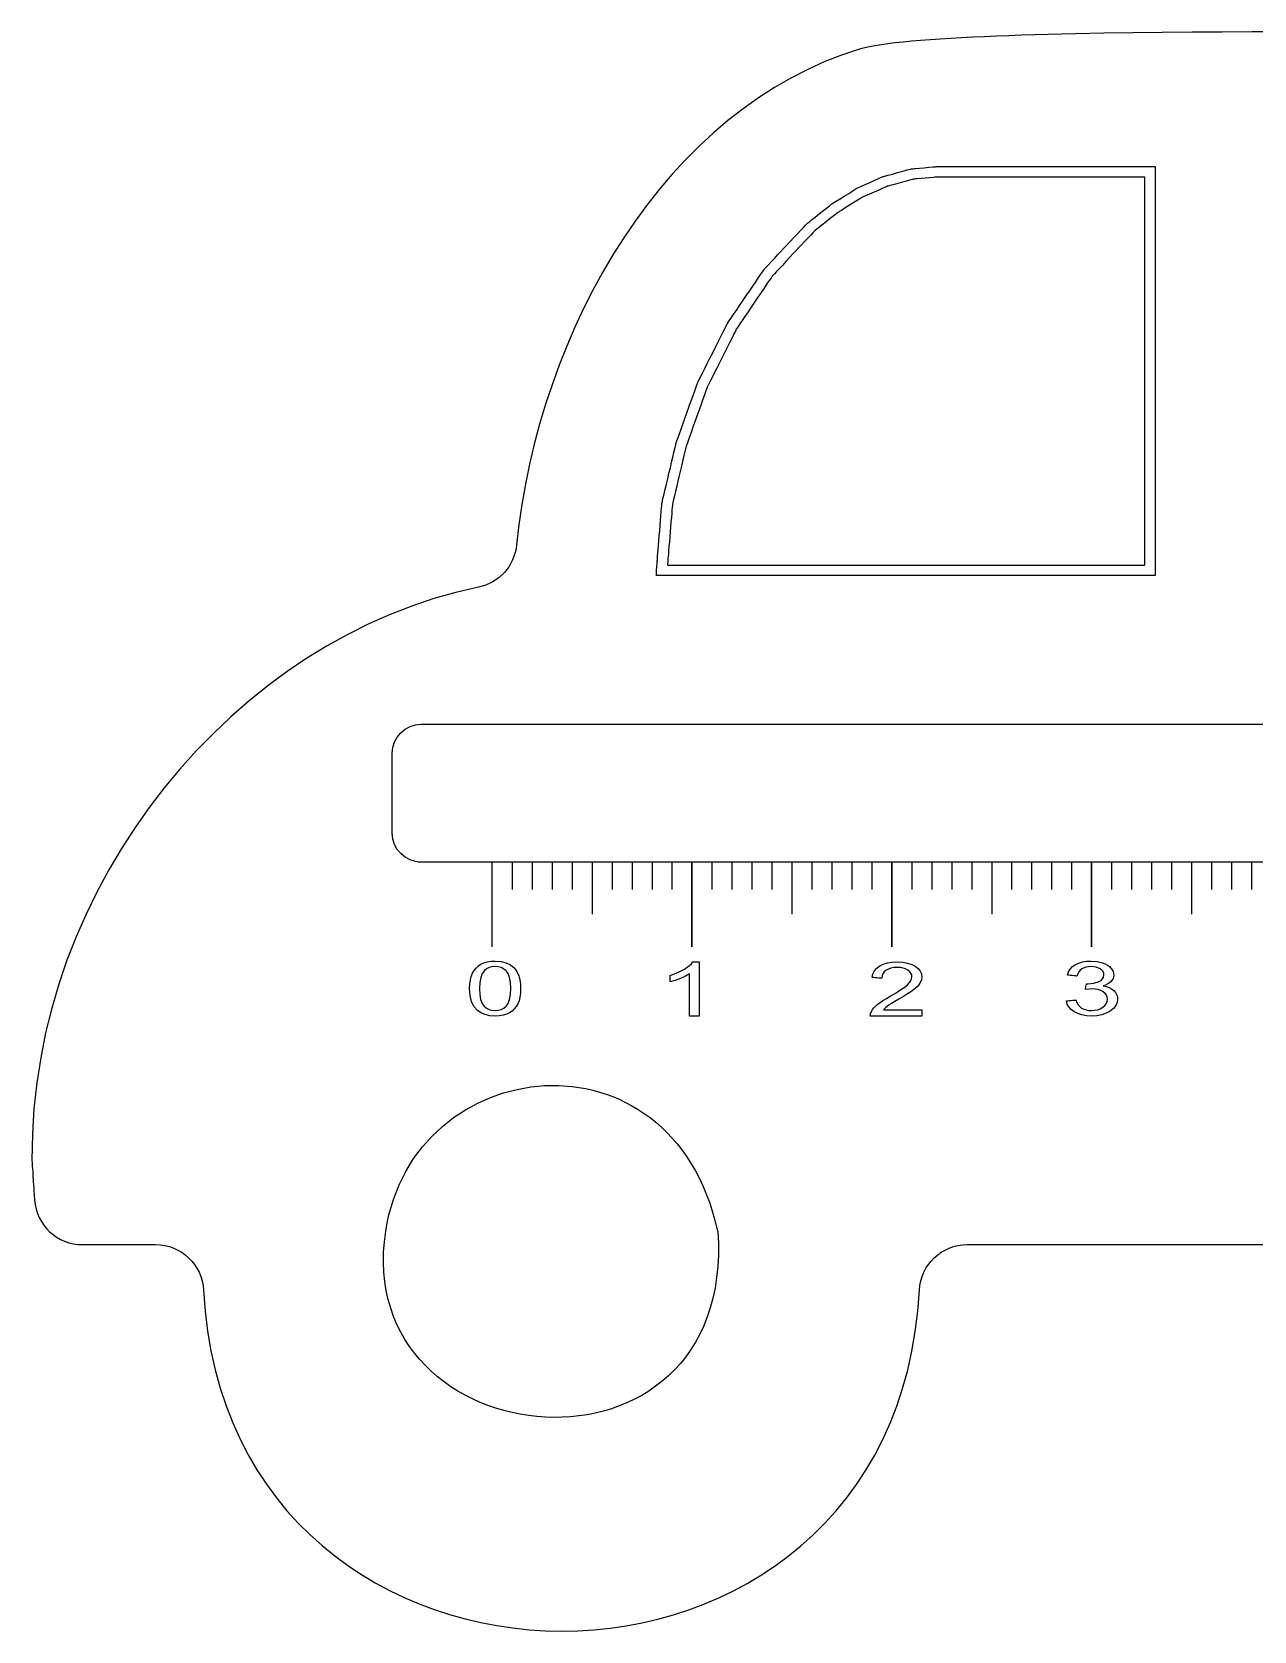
# Model space of a CAD drawing. Header units: millimetres. Extents: x 375 to 525, y 260 to 340.
# Drawn here: x 374.9 to 436.1, y 260 to 340 of the extents above; entities that cross this region are included whole.
import ezdxf

# ---------------------------------------------------------------- set-up
doc = ezdxf.new("R2010")
doc.units = ezdxf.units.MM
doc.layers.get('0').update_dxf_attribs({"linetype": 'CONTINUOUS', "true_color": 0xffffff})

msp = doc.modelspace()

# ---------------------------------------------------------------- linework, layer by layer
at = {"linetype": 'CONTINUOUS', "true_color": 0xffffff}
for points in [[(437.455, 340.007), (435.962, 340.007), (434.462, 340.002), (432.96, 339.995), (431.465, 339.982), (429.987, 339.965), (428.537, 339.942), (427.12, 339.915), (425.747, 339.882), (425.08, 339.862), (424.425, 339.842), (423.787, 339.82), (423.165, 339.795), (422.562, 339.77), (421.977, 339.742), (421.412, 339.715), (420.867, 339.682), (420.345, 339.65), (419.845, 339.617), (419.37, 339.58), (418.92, 339.542), (418.497, 339.502), (418.1, 339.46), (417.732, 339.415), (417.395, 339.367), (417.09, 339.32), (416.815, 339.267), (416.575, 339.215), (416.367, 339.16), (415.467, 338.865), (414.585, 338.522), (413.722, 338.135), (412.882, 337.702), (412.06, 337.23), (411.26, 336.715), (410.482, 336.162), (409.727, 335.572), (408.992, 334.947), (408.282, 334.287), (407.592, 333.597), (406.927, 332.875), (406.287, 332.122), (405.672, 331.342), (405.08, 330.535), (404.512, 329.705), (403.97, 328.85), (403.455, 327.975), (402.965, 327.08), (402.502, 326.165), (402.065, 325.235), (401.657, 324.29), (401.275, 323.33), (400.922, 322.357), (400.597, 321.377), (400.302, 320.385), (400.035, 319.387), (399.797, 318.382), (399.59, 317.375), (399.412, 316.362), (399.265, 315.352), (399.15, 314.34), (399.122, 314.142), (399.08, 313.952), (398.952, 313.59), (398.775, 313.257), (398.547, 312.962), (398.275, 312.705), (397.965, 312.492), (397.617, 312.33), (397.237, 312.222), (396.115, 311.965), (395.002, 311.65), (393.905, 311.282), (392.82, 310.86), (391.752, 310.385), (390.7, 309.86), (389.67, 309.287), (388.657, 308.665), (387.67, 308), (386.705, 307.287), (385.765, 306.535), (384.855, 305.74), (383.972, 304.907), (383.12, 304.035), (382.3, 303.125), (381.515, 302.18), (380.765, 301.205), (380.052, 300.195), (379.38, 299.155), (378.745, 298.085), (378.155, 296.99), (377.605, 295.867), (377.105, 294.72), (376.647, 293.552), (376.242, 292.36), (375.885, 291.15), (375.58, 289.922), (375.33, 288.677), (375.135, 287.417), (374.995, 286.142), (374.947, 285.5), (374.915, 284.857), (374.897, 284.21), (374.895, 283.56), (374.9, 283.415), (374.902, 283.395), (374.905, 283.335), (374.912, 283.245), (374.92, 283.125), (374.93, 282.985), (374.94, 282.83), (374.962, 282.487), (374.985, 282.147), (374.995, 281.992), (375.005, 281.852), (375.012, 281.732), (375.02, 281.642), (375.022, 281.582), (375.025, 281.562), (375.052, 281.33), (375.1, 281.105), (375.17, 280.887), (375.257, 280.68), (375.365, 280.485), (375.487, 280.3), (375.627, 280.127), (375.78, 279.97), (375.95, 279.827), (376.13, 279.7), (376.322, 279.59), (376.525, 279.497), (376.737, 279.422), (376.957, 279.37), (377.185, 279.337), (377.42, 279.325), (377.43, 279.325), (377.46, 279.325), (377.51, 279.325), (377.577, 279.325), (377.66, 279.325), (377.757, 279.325), (377.992, 279.325), (378.27, 279.325), (378.58, 279.325), (378.91, 279.325), (379.252, 279.325), (379.595, 279.325), (379.925, 279.325), (380.235, 279.325), (380.512, 279.325), (380.747, 279.325), (380.845, 279.325), (380.927, 279.325), (380.995, 279.325), (381.045, 279.325), (381.075, 279.325), (381.085, 279.325), (381.322, 279.312), (381.552, 279.28), (381.775, 279.225), (381.99, 279.15), (382.192, 279.055), (382.387, 278.942), (382.567, 278.812), (382.737, 278.667), (382.892, 278.505), (383.03, 278.33), (383.152, 278.142), (383.257, 277.945), (383.345, 277.735), (383.41, 277.515), (383.457, 277.285), (383.48, 277.05), (383.56, 276.002), (383.685, 274.987), (383.852, 274.005), (384.065, 273.055), (384.317, 272.14), (384.612, 271.257), (384.942, 270.41), (385.312, 269.592), (385.715, 268.81), (386.155, 268.06), (386.625, 267.345), (387.127, 266.662), (387.657, 266.012), (388.217, 265.395), (388.802, 264.812), (389.412, 264.262), (390.047, 263.747), (390.705, 263.262), (391.382, 262.812), (392.077, 262.395), (392.792, 262.012), (393.522, 261.662), (394.27, 261.345), (395.027, 261.062), (395.797, 260.81), (396.577, 260.595), (397.367, 260.41), (398.165, 260.26), (398.967, 260.142), (399.775, 260.057), (400.585, 260.007), (401.397, 259.99), (402.21, 260.007), (403.02, 260.055), (403.827, 260.14), (404.63, 260.255), (405.427, 260.405), (406.215, 260.587), (406.997, 260.802), (407.767, 261.052), (408.525, 261.335), (409.27, 261.65), (410, 262), (410.715, 262.382), (411.412, 262.8), (412.09, 263.247), (412.745, 263.732), (413.38, 264.247), (413.99, 264.797), (414.575, 265.38), (415.135, 265.995), (415.665, 266.645), (416.167, 267.33), (416.637, 268.045), (417.075, 268.795), (417.477, 269.577), (417.847, 270.395), (418.177, 271.245), (418.47, 272.127), (418.725, 273.045), (418.935, 273.995), (419.105, 274.98), (419.23, 275.995), (419.307, 277.047), (419.335, 277.285), (419.382, 277.515), (419.447, 277.732), (419.535, 277.942), (419.64, 278.142), (419.762, 278.33), (419.9, 278.505), (420.055, 278.665), (420.225, 278.812), (420.405, 278.942), (420.6, 279.055), (420.802, 279.15), (421.017, 279.225), (421.24, 279.28), (421.47, 279.312), (421.707, 279.325), (421.747, 279.325), (421.87, 279.325), (422.067, 279.325), (422.342, 279.325), (422.687, 279.325), (423.102, 279.325), (423.585, 279.325), (424.132, 279.325), (424.742, 279.325), (425.41, 279.325), (426.137, 279.325), (426.917, 279.325), (427.747, 279.325), (428.63, 279.325), (429.555, 279.325), (430.527, 279.325), (431.54, 279.325), (432.59, 279.325), (434.8, 279.325), (437.132, 279.325)], [(406.142, 312.807), (406.142, 312.817), (406.145, 312.845), (406.147, 312.887), (406.152, 312.942), (406.16, 313.082), (406.17, 313.242), (406.182, 313.402), (406.19, 313.542), (406.195, 313.597), (406.197, 313.64), (406.2, 313.667), (406.2, 313.677), (406.2, 313.685), (406.202, 313.707), (406.21, 313.795), (406.22, 313.932), (406.235, 314.107), (406.252, 314.315), (406.272, 314.547), (406.292, 314.795), (406.312, 315.052), (406.335, 315.31), (406.355, 315.557), (406.375, 315.79), (406.392, 315.997), (406.407, 316.172), (406.417, 316.31), (406.425, 316.397), (406.427, 316.42), (406.427, 316.427), (406.43, 316.435), (406.435, 316.46), (406.445, 316.502), (406.457, 316.557), (406.492, 316.705), (406.537, 316.895), (406.59, 317.122), (406.65, 317.375), (406.712, 317.647), (406.777, 317.925), (406.845, 318.205), (406.907, 318.477), (406.967, 318.73), (407.02, 318.957), (407.065, 319.147), (407.1, 319.295), (407.112, 319.35), (407.122, 319.392), (407.127, 319.417), (407.13, 319.425), (407.132, 319.435), (407.142, 319.46), (407.157, 319.5), (407.177, 319.555), (407.23, 319.707), (407.3, 319.902), (407.382, 320.132), (407.475, 320.39), (407.575, 320.667), (407.675, 320.95), (407.777, 321.235), (407.877, 321.512), (407.97, 321.77), (408.052, 322), (408.122, 322.195), (408.175, 322.347), (408.195, 322.402), (408.21, 322.442), (408.22, 322.467), (408.222, 322.477), (408.227, 322.485), (408.24, 322.51), (408.26, 322.55), (408.287, 322.605), (408.36, 322.75), (408.455, 322.937), (408.567, 323.162), (408.692, 323.41), (408.827, 323.677), (408.965, 323.952), (409.102, 324.227), (409.237, 324.495), (409.362, 324.742), (409.475, 324.967), (409.57, 325.155), (409.642, 325.3), (409.67, 325.355), (409.69, 325.395), (409.702, 325.42), (409.707, 325.427), (409.712, 325.435), (409.727, 325.457), (409.787, 325.545), (409.877, 325.677), (409.995, 325.852), (410.135, 326.057), (410.29, 326.285), (410.457, 326.53), (410.63, 326.782), (410.8, 327.037), (410.967, 327.282), (411.122, 327.51), (411.262, 327.715), (411.38, 327.89), (411.47, 328.022), (411.53, 328.11), (411.545, 328.132), (411.55, 328.14), (411.575, 328.165), (411.642, 328.24), (411.75, 328.352), (411.887, 328.5), (412.05, 328.675), (412.232, 328.867), (412.63, 329.29), (413.027, 329.715), (413.21, 329.907), (413.372, 330.082), (413.51, 330.23), (413.617, 330.342), (413.685, 330.417), (413.71, 330.442), (413.722, 330.452), (413.762, 330.482), (413.82, 330.53), (413.897, 330.592), (414.092, 330.745), (414.312, 330.917), (414.532, 331.092), (414.727, 331.245), (414.805, 331.307), (414.862, 331.355), (414.902, 331.385), (414.915, 331.395), (414.93, 331.405), (414.967, 331.427), (415.03, 331.467), (415.11, 331.517), (415.31, 331.642), (415.54, 331.787), (415.77, 331.932), (415.97, 332.057), (416.05, 332.107), (416.112, 332.147), (416.15, 332.17), (416.165, 332.18), (416.18, 332.187), (416.222, 332.205), (416.29, 332.235), (416.375, 332.272), (416.477, 332.317), (416.59, 332.37), (416.835, 332.477), (417.082, 332.587), (417.195, 332.64), (417.297, 332.685), (417.382, 332.722), (417.45, 332.752), (417.492, 332.77), (417.507, 332.777), (417.522, 332.782), (417.567, 332.795), (417.637, 332.812), (417.73, 332.837), (417.837, 332.867), (417.957, 332.9), (418.217, 332.97), (418.477, 333.04), (418.597, 333.072), (418.705, 333.102), (418.797, 333.127), (418.867, 333.145), (418.912, 333.157), (418.927, 333.162), (418.942, 333.162), (418.98, 333.167), (419.042, 333.172), (419.122, 333.18), (419.32, 333.197), (419.547, 333.215), (419.777, 333.235), (419.975, 333.252), (420.055, 333.26), (420.117, 333.265), (420.155, 333.27), (420.17, 333.27), (420.177, 333.27), (420.202, 333.27), (420.24, 333.27), (420.292, 333.27), (420.44, 333.27), (420.64, 333.27), (420.887, 333.27), (421.18, 333.27), (421.512, 333.27), (421.88, 333.27), (422.28, 333.27), (422.707, 333.27), (423.16, 333.27), (423.632, 333.27), (424.12, 333.27), (424.62, 333.27), (425.64, 333.27), (426.66, 333.27), (427.16, 333.27), (427.647, 333.27), (428.12, 333.27), (428.572, 333.27), (429, 333.27), (429.4, 333.27), (429.767, 333.27), (430.097, 333.27), (430.39, 333.27), (430.637, 333.27), (430.835, 333.27), (430.982, 333.27), (431.035, 333.27), (431.072, 333.27), (431.097, 333.27), (431.105, 333.27), (431.112, 333.255), (431.112, 333.212), (431.112, 333.14), (431.112, 333.04), (431.112, 332.915), (431.112, 332.765), (431.112, 332.59), (431.112, 332.39), (431.112, 332.17), (431.112, 331.927), (431.112, 331.665), (431.112, 331.382), (431.112, 331.08), (431.112, 330.76), (431.112, 330.425), (431.112, 330.072), (431.112, 329.325), (431.112, 328.525), (431.112, 327.677), (431.112, 326.795), (431.112, 325.882), (431.112, 324.947), (431.112, 323.037), (431.112, 321.13), (431.112, 320.195), (431.112, 319.28), (431.112, 318.397), (431.112, 317.552), (431.112, 316.75), (431.112, 316.002), (431.112, 315.65), (431.112, 315.315), (431.112, 314.995), (431.112, 314.692), (431.112, 314.41), (431.112, 314.147), (431.112, 313.905), (431.112, 313.682), (431.112, 313.485), (431.112, 313.31), (431.112, 313.157), (431.112, 313.032), (431.112, 312.935), (431.112, 312.862), (431.112, 312.817), (431.112, 312.802), (431.095, 312.807), (431.04, 312.807), (430.952, 312.807), (430.832, 312.807), (430.68, 312.807), (430.495, 312.807), (430.282, 312.807), (430.04, 312.807), (429.77, 312.807), (429.475, 312.807), (429.152, 312.807), (428.807, 312.807), (428.44, 312.807), (428.05, 312.807), (427.64, 312.807), (427.21, 312.807), (426.762, 312.807), (426.297, 312.807), (425.817, 312.807), (425.32, 312.807), (424.29, 312.807), (423.212, 312.807), (422.097, 312.807), (420.955, 312.807), (419.795, 312.807), (418.627, 312.807), (417.457, 312.807), (416.297, 312.807), (415.155, 312.807), (414.042, 312.807), (412.965, 312.807), (411.932, 312.807), (411.435, 312.807), (410.955, 312.807), (410.49, 312.807), (410.04, 312.807), (409.612, 312.807), (409.2, 312.807), (408.812, 312.807), (408.442, 312.807), (408.097, 312.807), (407.777, 312.807), (407.48, 312.807), (407.21, 312.807), (406.967, 312.807), (406.755, 312.807), (406.57, 312.807), (406.417, 312.807), (406.295, 312.807), (406.207, 312.807), (406.155, 312.807), (406.135, 312.807), (406.142, 312.807)], [(406.705, 313.332), (406.722, 313.332), (406.772, 313.332), (406.857, 313.332), (406.972, 313.332), (407.12, 313.332), (407.295, 313.332), (407.5, 313.332), (407.73, 313.332), (407.99, 313.332), (408.272, 313.332), (408.58, 313.332), (408.91, 313.332), (409.26, 313.332), (409.632, 313.332), (410.025, 313.332), (410.437, 313.332), (410.865, 313.332), (411.31, 313.332), (411.77, 313.332), (412.245, 313.332), (413.23, 313.332), (414.26, 313.332), (415.327, 313.332), (416.417, 313.332), (417.527, 313.332), (418.645, 313.332), (419.762, 313.332), (420.872, 313.332), (421.962, 313.332), (423.03, 313.332), (424.06, 313.332), (425.045, 313.332), (425.52, 313.332), (425.98, 313.332), (426.425, 313.332), (426.852, 313.332), (427.262, 313.332), (427.655, 313.332), (428.027, 313.332), (428.38, 313.332), (428.707, 313.332), (429.015, 313.332), (429.297, 313.332), (429.555, 313.332), (429.787, 313.332), (429.99, 313.332), (430.167, 313.332), (430.312, 313.332), (430.427, 313.332), (430.512, 313.332), (430.562, 313.332), (430.58, 313.332), (430.587, 313.347), (430.587, 313.387), (430.587, 313.457), (430.587, 313.55), (430.587, 313.67), (430.587, 313.812), (430.587, 313.977), (430.587, 314.167), (430.587, 314.375), (430.587, 314.605), (430.587, 314.855), (430.587, 315.125), (430.587, 315.41), (430.587, 315.712), (430.587, 316.032), (430.587, 316.365), (430.587, 317.075), (430.587, 317.835), (430.587, 318.637), (430.587, 319.475), (430.587, 320.34), (430.587, 321.227), (430.587, 323.037), (430.587, 324.85), (430.587, 325.737), (430.587, 326.602), (430.587, 327.44), (430.587, 328.242), (430.587, 329.002), (430.587, 329.71), (430.587, 330.045), (430.587, 330.365), (430.587, 330.667), (430.587, 330.952), (430.587, 331.22), (430.587, 331.47), (430.587, 331.7), (430.587, 331.91), (430.587, 332.097), (430.587, 332.265), (430.587, 332.407), (430.587, 332.525), (430.587, 332.62), (430.587, 332.687), (430.587, 332.73), (430.587, 332.742), (430.58, 332.745), (430.557, 332.745), (430.47, 332.745), (430.33, 332.745), (430.14, 332.745), (429.905, 332.745), (429.627, 332.745), (429.312, 332.745), (428.962, 332.745), (428.582, 332.745), (428.177, 332.745), (427.747, 332.745), (427.297, 332.745), (426.835, 332.745), (426.36, 332.745), (425.39, 332.745), (424.42, 332.745), (423.945, 332.745), (423.48, 332.745), (423.032, 332.745), (422.602, 332.745), (422.195, 332.745), (421.815, 332.745), (421.465, 332.745), (421.15, 332.745), (420.872, 332.745), (420.637, 332.745), (420.447, 332.745), (420.307, 332.745), (420.22, 332.745), (420.197, 332.745), (420.19, 332.745), (420.18, 332.745), (420.142, 332.74), (420.085, 332.735), (420.01, 332.73), (419.822, 332.712), (419.605, 332.695), (419.39, 332.677), (419.202, 332.66), (419.127, 332.655), (419.07, 332.65), (419.032, 332.645), (419.02, 332.645), (419.005, 332.64), (418.962, 332.63), (418.897, 332.612), (418.812, 332.587), (418.71, 332.56), (418.597, 332.53), (418.352, 332.462), (418.107, 332.395), (417.995, 332.365), (417.892, 332.337), (417.807, 332.312), (417.742, 332.295), (417.7, 332.285), (417.685, 332.28), (417.67, 332.272), (417.63, 332.255), (417.567, 332.227), (417.485, 332.192), (417.282, 332.1), (417.047, 331.997), (416.815, 331.895), (416.612, 331.802), (416.53, 331.767), (416.467, 331.74), (416.427, 331.722), (416.412, 331.715), (416.4, 331.707), (416.36, 331.682), (416.302, 331.645), (416.225, 331.597), (416.035, 331.477), (415.815, 331.34), (415.595, 331.202), (415.405, 331.082), (415.327, 331.035), (415.27, 330.997), (415.23, 330.972), (415.217, 330.965), (415.205, 330.955), (415.167, 330.925), (415.11, 330.88), (415.037, 330.822), (414.852, 330.677), (414.64, 330.51), (414.43, 330.342), (414.245, 330.197), (414.172, 330.14), (414.115, 330.095), (414.077, 330.065), (414.065, 330.055), (414.042, 330.03), (413.975, 329.957), (413.87, 329.847), (413.737, 329.705), (413.577, 329.535), (413.4, 329.345), (413.012, 328.932), (412.627, 328.52), (412.45, 328.33), (412.29, 328.16), (412.157, 328.017), (412.052, 327.907), (411.985, 327.835), (411.962, 327.81), (411.957, 327.802), (411.942, 327.78), (411.885, 327.695), (411.797, 327.565), (411.682, 327.397), (411.545, 327.195), (411.392, 326.972), (411.23, 326.732), (411.062, 326.485), (410.895, 326.24), (410.732, 326), (410.58, 325.777), (410.445, 325.575), (410.327, 325.407), (410.24, 325.275), (410.182, 325.192), (410.167, 325.17), (410.162, 325.162), (410.157, 325.155), (410.145, 325.13), (410.1, 325.037), (410.027, 324.895), (409.935, 324.71), (409.825, 324.492), (409.702, 324.247), (409.57, 323.985), (409.435, 323.715), (409.3, 323.447), (409.167, 323.185), (409.045, 322.94), (408.935, 322.722), (408.842, 322.537), (408.77, 322.395), (408.725, 322.302), (408.712, 322.277), (408.707, 322.27), (408.705, 322.262), (408.695, 322.237), (408.68, 322.195), (408.662, 322.142), (408.607, 321.995), (408.54, 321.802), (408.46, 321.575), (408.367, 321.322), (408.272, 321.052), (408.172, 320.775), (408.07, 320.495), (407.975, 320.225), (407.885, 319.972), (407.802, 319.745), (407.735, 319.552), (407.68, 319.405), (407.662, 319.352), (407.647, 319.31), (407.637, 319.285), (407.635, 319.277), (407.632, 319.27), (407.627, 319.245), (407.617, 319.205), (407.605, 319.152), (407.572, 319.007), (407.527, 318.82), (407.475, 318.597), (407.417, 318.35), (407.355, 318.085), (407.29, 317.81), (407.227, 317.537), (407.165, 317.272), (407.107, 317.025), (407.055, 316.802), (407.01, 316.615), (406.977, 316.47), (406.965, 316.417), (406.955, 316.377), (406.95, 316.352), (406.947, 316.345), (406.947, 316.337), (406.945, 316.315), (406.937, 316.227), (406.927, 316.095), (406.912, 315.922), (406.895, 315.717), (406.877, 315.487), (406.857, 315.242), (406.835, 314.99), (406.815, 314.737), (406.795, 314.492), (406.777, 314.262), (406.76, 314.057), (406.745, 313.885), (406.735, 313.752), (406.727, 313.665), (406.725, 313.642), (406.725, 313.635), (406.725, 313.622), (406.722, 313.587), (406.715, 313.485), (406.707, 313.38), (406.705, 313.345), (406.705, 313.332)], [(437.94, 298.465), (433.045, 298.465), (428.265, 298.465), (425.932, 298.465), (423.645, 298.465), (421.405, 298.465), (419.217, 298.465), (417.09, 298.465), (415.027, 298.465), (413.032, 298.465), (411.112, 298.465), (409.27, 298.465), (407.51, 298.465), (405.84, 298.465), (404.262, 298.465), (402.782, 298.465), (401.405, 298.465), (400.135, 298.465), (398.98, 298.465), (397.94, 298.465), (397.025, 298.465), (396.237, 298.465), (395.58, 298.465), (395.062, 298.465), (394.685, 298.465), (394.455, 298.465), (394.377, 298.465), (394.23, 298.472), (394.085, 298.495), (393.815, 298.58), (393.567, 298.712), (393.352, 298.89), (393.175, 299.105), (393.042, 299.352), (392.957, 299.622), (392.935, 299.767), (392.927, 299.915), (392.927, 299.927), (392.927, 299.96), (392.927, 300.015), (392.927, 300.087), (392.927, 300.177), (392.927, 300.285), (392.927, 300.54), (392.927, 300.842), (392.927, 301.182), (392.927, 301.542), (392.927, 301.917), (392.927, 302.29), (392.927, 302.65), (392.927, 302.99), (392.927, 303.292), (392.927, 303.547), (392.927, 303.655), (392.927, 303.745), (392.927, 303.817), (392.927, 303.872), (392.927, 303.905), (392.927, 303.917), (392.935, 304.065), (392.957, 304.21), (393.042, 304.48), (393.175, 304.727), (393.352, 304.942), (393.567, 305.12), (393.815, 305.252), (394.085, 305.337), (394.23, 305.36), (394.377, 305.367)], [(394.377, 305.367), (394.455, 305.367), (394.685, 305.367), (395.062, 305.367), (395.58, 305.367), (396.237, 305.367), (397.025, 305.367), (397.94, 305.367), (398.98, 305.367), (400.135, 305.367), (401.405, 305.367), (402.782, 305.367), (404.262, 305.367), (405.84, 305.367), (407.51, 305.367), (409.27, 305.367), (411.112, 305.367), (413.032, 305.367), (415.027, 305.367), (417.09, 305.367), (419.217, 305.367), (421.405, 305.367), (423.645, 305.367), (425.932, 305.367), (428.265, 305.367), (433.045, 305.367), (437.94, 305.367)], [(397.925, 294.22), (397.925, 294.232), (397.925, 294.267), (397.925, 294.325), (397.925, 294.402), (397.925, 294.497), (397.925, 294.612), (397.925, 294.74), (397.925, 294.882), (397.925, 295.205), (397.925, 295.562), (397.925, 295.947), (397.925, 296.342), (397.925, 296.737), (397.925, 297.122), (397.925, 297.48), (397.925, 297.802), (397.925, 297.945), (397.925, 298.072), (397.925, 298.187), (397.925, 298.282), (397.925, 298.36), (397.925, 298.417), (397.925, 298.452), (397.925, 298.465)], [(398.925, 298.465), (398.925, 298.45), (398.925, 298.405), (398.925, 298.337), (398.925, 298.25), (398.925, 298.145), (398.922, 298.03), (398.922, 297.777), (398.922, 297.525), (398.92, 297.41), (398.92, 297.305), (398.92, 297.217), (398.92, 297.15), (398.92, 297.105), (398.92, 297.09)], [(399.925, 298.465), (399.925, 298.45), (399.925, 298.405), (399.925, 298.337), (399.925, 298.25), (399.925, 298.145), (399.925, 298.03), (399.925, 297.777), (399.925, 297.525), (399.925, 297.41), (399.925, 297.305), (399.925, 297.217), (399.925, 297.15), (399.925, 297.105), (399.925, 297.09)], [(400.925, 298.465), (400.925, 298.45), (400.925, 298.405), (400.925, 298.337), (400.925, 298.25), (400.925, 298.145), (400.925, 298.03), (400.925, 297.777), (400.925, 297.525), (400.925, 297.41), (400.925, 297.305), (400.925, 297.217), (400.925, 297.15), (400.925, 297.105), (400.925, 297.09)], [(401.925, 298.465), (401.925, 298.45), (401.925, 298.405), (401.925, 298.337), (401.925, 298.25), (401.925, 298.145), (401.925, 298.03), (401.925, 297.777), (401.925, 297.525), (401.925, 297.41), (401.925, 297.305), (401.925, 297.217), (401.925, 297.15), (401.925, 297.105), (401.925, 297.09)], [(402.925, 298.465), (402.925, 298.457), (402.925, 298.435), (402.925, 298.352), (402.925, 298.225), (402.925, 298.057), (402.925, 297.86), (402.925, 297.64), (402.925, 297.402), (402.925, 297.16), (402.925, 296.917), (402.925, 296.68), (402.925, 296.46), (402.925, 296.262), (402.925, 296.095), (402.925, 295.967), (402.925, 295.885), (402.925, 295.862), (402.925, 295.855)], [(403.927, 298.465), (403.927, 298.45), (403.927, 298.405), (403.927, 298.337), (403.927, 298.25), (403.927, 298.145), (403.927, 298.03), (403.927, 297.777), (403.927, 297.525), (403.927, 297.41), (403.927, 297.305), (403.927, 297.217), (403.927, 297.15), (403.927, 297.105), (403.927, 297.09)], [(404.927, 298.465), (404.927, 298.45), (404.927, 298.405), (404.927, 298.337), (404.927, 298.25), (404.927, 298.145), (404.927, 298.03), (404.927, 297.777), (404.927, 297.525), (404.927, 297.41), (404.927, 297.305), (404.927, 297.217), (404.927, 297.15), (404.927, 297.105), (404.927, 297.09)], [(405.927, 298.465), (405.927, 298.45), (405.927, 298.405), (405.927, 298.337), (405.927, 298.25), (405.927, 298.145), (405.927, 298.03), (405.927, 297.777), (405.927, 297.525), (405.927, 297.41), (405.927, 297.305), (405.927, 297.217), (405.927, 297.15), (405.927, 297.105), (405.927, 297.09)], [(406.927, 298.465), (406.927, 298.45), (406.927, 298.405), (406.927, 298.337), (406.927, 298.25), (406.927, 298.145), (406.927, 298.03), (406.927, 297.777), (406.927, 297.525), (406.927, 297.41), (406.927, 297.305), (406.927, 297.217), (406.927, 297.15), (406.927, 297.105), (406.927, 297.09)], [(407.927, 298.465), (407.927, 298.452), (407.927, 298.417), (407.927, 298.36), (407.927, 298.282), (407.927, 298.187), (407.927, 298.072), (407.927, 297.945), (407.927, 297.802), (407.927, 297.48), (407.927, 297.122), (407.927, 296.737), (407.927, 296.342), (407.927, 295.947), (407.927, 295.562), (407.927, 295.205), (407.927, 294.882), (407.927, 294.74), (407.927, 294.612), (407.927, 294.497), (407.927, 294.402), (407.927, 294.325), (407.927, 294.267), (407.927, 294.232), (407.927, 294.22), (407.927, 294.232), (407.927, 294.267), (407.927, 294.325), (407.927, 294.402), (407.927, 294.497), (407.927, 294.612), (407.927, 294.74), (407.927, 294.882), (407.927, 295.205), (407.927, 295.562), (407.927, 295.947), (407.927, 296.342), (407.927, 296.737), (407.927, 297.122), (407.927, 297.48), (407.927, 297.802), (407.927, 297.945), (407.927, 298.072), (407.927, 298.187), (407.927, 298.282), (407.927, 298.36), (407.927, 298.417), (407.927, 298.452), (407.927, 298.465)], [(408.925, 298.465), (408.925, 298.45), (408.925, 298.405), (408.925, 298.337), (408.925, 298.25), (408.925, 298.145), (408.925, 298.03), (408.925, 297.777), (408.925, 297.525), (408.925, 297.41), (408.925, 297.305), (408.925, 297.217), (408.925, 297.15), (408.925, 297.105), (408.925, 297.09)], [(409.925, 298.465), (409.925, 298.45), (409.925, 298.405), (409.925, 298.337), (409.925, 298.25), (409.925, 298.145), (409.925, 298.03), (409.925, 297.777), (409.925, 297.525), (409.925, 297.41), (409.925, 297.305), (409.925, 297.217), (409.925, 297.15), (409.925, 297.105), (409.925, 297.09)], [(410.925, 298.465), (410.925, 298.45), (410.925, 298.405), (410.925, 298.337), (410.925, 298.25), (410.925, 298.145), (410.925, 298.03), (410.925, 297.777), (410.925, 297.525), (410.925, 297.41), (410.925, 297.305), (410.925, 297.217), (410.925, 297.15), (410.925, 297.105), (410.925, 297.09)], [(411.927, 298.465), (411.927, 298.45), (411.927, 298.405), (411.927, 298.337), (411.927, 298.25), (411.927, 298.145), (411.927, 298.03), (411.927, 297.777), (411.927, 297.525), (411.927, 297.41), (411.927, 297.305), (411.927, 297.217), (411.927, 297.15), (411.927, 297.105), (411.927, 297.09)], [(412.927, 298.465), (412.927, 298.457), (412.927, 298.435), (412.927, 298.352), (412.927, 298.225), (412.927, 298.057), (412.927, 297.86), (412.927, 297.64), (412.927, 297.402), (412.927, 297.16), (412.927, 296.917), (412.927, 296.68), (412.927, 296.46), (412.927, 296.262), (412.927, 296.095), (412.927, 295.967), (412.927, 295.885), (412.927, 295.862), (412.927, 295.855)], [(413.927, 298.465), (413.927, 298.45), (413.927, 298.405), (413.927, 298.337), (413.927, 298.25), (413.927, 298.145), (413.927, 298.03), (413.927, 297.777), (413.927, 297.525), (413.927, 297.41), (413.927, 297.305), (413.927, 297.217), (413.927, 297.15), (413.927, 297.105), (413.927, 297.09)], [(414.927, 298.465), (414.927, 298.45), (414.927, 298.405), (414.927, 298.337), (414.927, 298.25), (414.927, 298.145), (414.927, 298.03), (414.927, 297.777), (414.927, 297.525), (414.927, 297.41), (414.927, 297.305), (414.927, 297.217), (414.927, 297.15), (414.927, 297.105), (414.927, 297.09)], [(415.927, 298.465), (415.927, 298.45), (415.927, 298.405), (415.927, 298.337), (415.927, 298.25), (415.927, 298.145), (415.927, 298.03), (415.927, 297.777), (415.927, 297.525), (415.927, 297.41), (415.927, 297.305), (415.927, 297.217), (415.927, 297.15), (415.927, 297.105), (415.927, 297.09)], [(416.927, 298.465), (416.927, 298.45), (416.927, 298.405), (416.927, 298.337), (416.927, 298.25), (416.927, 298.145), (416.927, 298.03), (416.927, 297.777), (416.927, 297.525), (416.927, 297.41), (416.927, 297.305), (416.927, 297.217), (416.927, 297.15), (416.927, 297.105), (416.927, 297.09)], [(417.927, 298.465), (417.927, 298.452), (417.927, 298.417), (417.927, 298.36), (417.927, 298.282), (417.927, 298.187), (417.927, 298.072), (417.927, 297.945), (417.927, 297.802), (417.927, 297.48), (417.927, 297.122), (417.927, 296.737), (417.927, 296.342), (417.927, 295.947), (417.927, 295.562), (417.927, 295.205), (417.927, 294.882), (417.927, 294.74), (417.927, 294.612), (417.927, 294.497), (417.927, 294.402), (417.927, 294.325), (417.927, 294.267), (417.927, 294.232), (417.927, 294.22), (417.927, 294.232), (417.927, 294.267), (417.927, 294.325), (417.927, 294.402), (417.927, 294.497), (417.927, 294.612), (417.927, 294.74), (417.927, 294.882), (417.927, 295.205), (417.927, 295.562), (417.927, 295.947), (417.927, 296.342), (417.927, 296.737), (417.927, 297.122), (417.927, 297.48), (417.927, 297.802), (417.927, 297.945), (417.927, 298.072), (417.927, 298.187), (417.927, 298.282), (417.927, 298.36), (417.927, 298.417), (417.927, 298.452), (417.927, 298.465)], [(418.925, 298.465), (418.925, 298.45), (418.925, 298.405), (418.925, 298.337), (418.925, 298.25), (418.925, 298.145), (418.925, 298.03), (418.925, 297.777), (418.925, 297.525), (418.925, 297.41), (418.925, 297.305), (418.925, 297.217), (418.925, 297.15), (418.925, 297.105), (418.925, 297.09)], [(419.925, 298.465), (419.925, 298.45), (419.925, 298.405), (419.925, 298.337), (419.925, 298.25), (419.925, 298.145), (419.925, 298.03), (419.925, 297.777), (419.925, 297.525), (419.925, 297.41), (419.925, 297.305), (419.925, 297.217), (419.925, 297.15), (419.925, 297.105), (419.925, 297.09)], [(420.927, 298.465), (420.927, 298.45), (420.927, 298.405), (420.927, 298.337), (420.927, 298.25), (420.927, 298.145), (420.927, 298.03), (420.927, 297.777), (420.927, 297.525), (420.927, 297.41), (420.927, 297.305), (420.927, 297.217), (420.927, 297.15), (420.927, 297.105), (420.927, 297.09)], [(421.927, 298.465), (421.927, 298.45), (421.927, 298.405), (421.927, 298.337), (421.927, 298.25), (421.927, 298.145), (421.927, 298.03), (421.927, 297.777), (421.927, 297.525), (421.927, 297.41), (421.927, 297.305), (421.927, 297.217), (421.927, 297.15), (421.927, 297.105), (421.927, 297.09)], [(422.927, 298.465), (422.927, 298.457), (422.927, 298.435), (422.927, 298.352), (422.927, 298.225), (422.927, 298.057), (422.927, 297.86), (422.927, 297.64), (422.927, 297.402), (422.927, 297.16), (422.927, 296.917), (422.927, 296.68), (422.927, 296.46), (422.927, 296.262), (422.927, 296.095), (422.927, 295.967), (422.927, 295.885), (422.927, 295.862), (422.927, 295.855)], [(423.927, 298.465), (423.927, 298.45), (423.927, 298.405), (423.927, 298.337), (423.927, 298.25), (423.927, 298.145), (423.927, 298.03), (423.927, 297.777), (423.927, 297.525), (423.927, 297.41), (423.927, 297.305), (423.927, 297.217), (423.927, 297.15), (423.927, 297.105), (423.927, 297.09)], [(424.927, 298.465), (424.927, 298.45), (424.927, 298.405), (424.927, 298.337), (424.927, 298.25), (424.927, 298.145), (424.927, 298.03), (424.927, 297.777), (424.927, 297.525), (424.927, 297.41), (424.927, 297.305), (424.927, 297.217), (424.927, 297.15), (424.927, 297.105), (424.927, 297.09)], [(425.927, 298.465), (425.927, 298.45), (425.927, 298.405), (425.927, 298.337), (425.927, 298.25), (425.927, 298.145), (425.927, 298.03), (425.927, 297.777), (425.927, 297.525), (425.927, 297.41), (425.927, 297.305), (425.927, 297.217), (425.927, 297.15), (425.927, 297.105), (425.927, 297.09)], [(426.927, 298.465), (426.927, 298.45), (426.927, 298.405), (426.927, 298.337), (426.927, 298.25), (426.927, 298.145), (426.927, 298.03), (426.927, 297.777), (426.927, 297.525), (426.927, 297.41), (426.927, 297.305), (426.927, 297.217), (426.927, 297.15), (426.927, 297.105), (426.927, 297.09)], [(427.927, 298.465), (427.927, 298.452), (427.927, 298.417), (427.927, 298.36), (427.927, 298.282), (427.927, 298.187), (427.927, 298.072), (427.927, 297.945), (427.927, 297.802), (427.927, 297.48), (427.927, 297.122), (427.927, 296.737), (427.927, 296.342), (427.927, 295.947), (427.927, 295.562), (427.927, 295.205), (427.927, 294.882), (427.927, 294.74), (427.927, 294.612), (427.927, 294.497), (427.927, 294.402), (427.927, 294.325), (427.927, 294.267), (427.927, 294.232), (427.927, 294.22), (427.927, 294.232), (427.927, 294.267), (427.927, 294.325), (427.927, 294.402), (427.927, 294.497), (427.927, 294.612), (427.927, 294.74), (427.927, 294.882), (427.927, 295.205), (427.927, 295.562), (427.927, 295.947), (427.927, 296.342), (427.927, 296.737), (427.927, 297.122), (427.927, 297.48), (427.927, 297.802), (427.927, 297.945), (427.927, 298.072), (427.927, 298.187), (427.927, 298.282), (427.927, 298.36), (427.927, 298.417), (427.927, 298.452), (427.927, 298.465)], [(428.925, 298.465), (428.925, 298.45), (428.925, 298.405), (428.925, 298.337), (428.925, 298.25), (428.925, 298.145), (428.925, 298.03), (428.925, 297.777), (428.925, 297.525), (428.925, 297.41), (428.925, 297.305), (428.925, 297.217), (428.925, 297.15), (428.925, 297.105), (428.925, 297.09)], [(429.927, 298.465), (429.927, 298.45), (429.927, 298.405), (429.927, 298.337), (429.927, 298.25), (429.927, 298.145), (429.927, 298.03), (429.927, 297.777), (429.927, 297.525), (429.927, 297.41), (429.927, 297.305), (429.927, 297.217), (429.927, 297.15), (429.927, 297.105), (429.927, 297.09)], [(430.927, 298.465), (430.927, 298.45), (430.927, 298.405), (430.927, 298.337), (430.927, 298.25), (430.927, 298.145), (430.927, 298.03), (430.927, 297.777), (430.927, 297.525), (430.927, 297.41), (430.927, 297.305), (430.927, 297.217), (430.927, 297.15), (430.927, 297.105), (430.927, 297.09)], [(431.927, 298.465), (431.927, 298.45), (431.927, 298.405), (431.927, 298.337), (431.927, 298.25), (431.927, 298.145), (431.927, 298.03), (431.927, 297.777), (431.927, 297.525), (431.927, 297.41), (431.927, 297.305), (431.927, 297.217), (431.927, 297.15), (431.927, 297.105), (431.927, 297.09)], [(432.927, 298.465), (432.927, 298.457), (432.927, 298.435), (432.927, 298.352), (432.927, 298.225), (432.927, 298.057), (432.927, 297.86), (432.927, 297.64), (432.927, 297.402), (432.927, 297.16), (432.927, 296.917), (432.927, 296.68), (432.927, 296.46), (432.927, 296.262), (432.927, 296.095), (432.927, 295.967), (432.927, 295.885), (432.927, 295.862), (432.927, 295.855)], [(433.927, 298.465), (433.927, 298.45), (433.927, 298.405), (433.927, 298.337), (433.927, 298.25), (433.927, 298.145), (433.927, 298.03), (433.927, 297.777), (433.927, 297.525), (433.927, 297.41), (433.927, 297.305), (433.927, 297.217), (433.927, 297.15), (433.927, 297.105), (433.927, 297.09)], [(434.927, 298.465), (434.927, 298.45), (434.927, 298.405), (434.927, 298.337), (434.927, 298.25), (434.927, 298.145), (434.927, 298.03), (434.927, 297.777), (434.927, 297.525), (434.927, 297.41), (434.927, 297.305), (434.927, 297.217), (434.927, 297.15), (434.927, 297.105), (434.927, 297.09)], [(435.927, 298.465), (435.927, 298.45), (435.927, 298.405), (435.927, 298.337), (435.927, 298.25), (435.927, 298.145), (435.927, 298.03), (435.927, 297.777), (435.927, 297.525), (435.927, 297.41), (435.927, 297.305), (435.927, 297.217), (435.927, 297.15), (435.927, 297.105), (435.927, 297.09)], [(396.8, 292.14), (396.81, 292.367), (396.835, 292.57), (396.88, 292.75), (396.942, 292.907), (397.022, 293.045), (397.12, 293.167), (397.235, 293.27), (397.367, 293.357), (397.517, 293.427), (397.685, 293.475), (397.87, 293.505), (398.075, 293.515), (398.37, 293.492), (398.627, 293.427), (398.845, 293.322), (399.02, 293.177), (399.16, 292.995), (399.262, 292.775), (399.302, 292.647), (399.33, 292.5), (399.347, 292.33), (399.352, 292.14), (399.342, 291.915), (399.317, 291.712), (399.272, 291.532), (399.21, 291.375), (399.13, 291.237), (399.032, 291.117), (398.92, 291.012), (398.787, 290.925), (398.637, 290.855), (398.47, 290.805), (398.282, 290.775), (398.075, 290.765), (397.807, 290.782), (397.57, 290.835), (397.365, 290.922), (397.187, 291.045), (397.017, 291.24), (396.897, 291.487), (396.825, 291.787), (396.8, 292.14)], [(397.292, 292.14), (397.307, 291.835), (397.35, 291.587), (397.42, 291.395), (397.52, 291.257), (397.64, 291.16), (397.772, 291.092), (397.917, 291.05), (398.075, 291.037), (398.235, 291.052), (398.38, 291.092), (398.512, 291.162), (398.632, 291.257), (398.73, 291.395), (398.802, 291.587), (398.842, 291.835), (398.857, 292.14), (398.842, 292.445), (398.802, 292.692), (398.73, 292.885), (398.632, 293.022), (398.512, 293.117), (398.38, 293.187), (398.232, 293.227), (398.07, 293.242), (397.912, 293.23), (397.772, 293.195), (397.647, 293.132), (397.54, 293.047), (397.432, 292.9), (397.355, 292.7), (397.307, 292.445), (397.292, 292.14)], [(408.285, 290.765), (408.265, 290.765), (408.21, 290.765), (408.132, 290.765), (408.045, 290.765), (407.957, 290.765), (407.88, 290.765), (407.825, 290.765), (407.805, 290.765), (407.805, 290.787), (407.805, 290.855), (407.805, 290.96), (407.805, 291.095), (407.805, 291.255), (407.805, 291.432), (407.805, 291.817), (407.805, 292.205), (407.805, 292.382), (407.805, 292.542), (407.805, 292.677), (407.805, 292.782), (407.805, 292.85), (407.805, 292.872), (407.605, 292.76), (407.35, 292.645), (407.082, 292.545), (406.842, 292.475), (406.842, 292.487), (406.842, 292.525), (406.842, 292.635), (406.842, 292.742), (406.842, 292.78), (406.842, 292.792), (407.222, 292.937), (407.547, 293.11), (407.687, 293.202), (407.807, 293.292), (407.902, 293.382), (407.977, 293.47), (407.99, 293.47), (408.025, 293.47), (408.132, 293.47), (408.237, 293.47), (408.272, 293.47), (408.285, 293.47), (408.285, 293.462), (408.285, 293.44), (408.285, 293.355), (408.285, 293.22), (408.285, 293.047), (408.285, 292.842), (408.285, 292.615), (408.285, 292.37), (408.285, 292.117), (408.285, 291.865), (408.285, 291.62), (408.285, 291.392), (408.285, 291.187), (408.285, 291.015), (408.285, 290.882), (408.285, 290.795), (408.285, 290.772), (408.285, 290.765)], [(419.437, 291.082), (419.437, 291.07), (419.437, 291.032), (419.437, 290.925), (419.437, 290.815), (419.437, 290.777), (419.437, 290.765), (419.43, 290.765), (419.407, 290.765), (419.327, 290.765), (419.197, 290.765), (419.032, 290.765), (418.837, 290.765), (418.62, 290.765), (418.385, 290.765), (418.142, 290.765), (417.902, 290.765), (417.667, 290.765), (417.45, 290.765), (417.255, 290.765), (417.087, 290.765), (416.96, 290.765), (416.88, 290.765), (416.857, 290.765), (416.85, 290.765), (416.86, 290.882), (416.905, 290.995), (416.962, 291.085), (417.035, 291.175), (417.222, 291.352), (417.342, 291.445), (417.487, 291.542), (417.657, 291.65), (417.85, 291.762), (418.142, 291.932), (418.385, 292.085), (418.575, 292.217), (418.712, 292.332), (418.81, 292.435), (418.882, 292.537), (418.922, 292.635), (418.937, 292.73), (418.925, 292.825), (418.887, 292.91), (418.822, 292.99), (418.732, 293.06), (418.622, 293.12), (418.497, 293.162), (418.357, 293.187), (418.2, 293.195), (418.035, 293.185), (417.887, 293.16), (417.757, 293.115), (417.645, 293.052), (417.552, 292.975), (417.487, 292.882), (417.447, 292.775), (417.432, 292.655), (417.412, 292.657), (417.355, 292.66), (417.277, 292.665), (417.187, 292.672), (417.095, 292.68), (417.017, 292.685), (416.96, 292.687), (416.94, 292.69), (416.982, 292.87), (417.06, 293.025), (417.175, 293.16), (417.322, 293.27), (417.502, 293.357), (417.71, 293.42), (417.945, 293.457), (418.21, 293.47), (418.477, 293.457), (418.717, 293.415), (418.925, 293.347), (419.102, 293.255), (419.247, 293.14), (419.35, 293.015), (419.412, 292.875), (419.432, 292.722), (419.407, 292.562), (419.335, 292.405), (419.277, 292.325), (419.207, 292.245), (419.12, 292.16), (419.015, 292.075), (418.885, 291.98), (418.72, 291.87), (418.515, 291.745), (418.275, 291.602), (418.077, 291.487), (417.92, 291.392), (417.8, 291.317), (417.72, 291.262), (417.607, 291.172), (417.517, 291.082), (417.54, 291.082), (417.6, 291.082), (417.695, 291.082), (417.817, 291.082), (417.962, 291.082), (418.125, 291.082), (418.477, 291.082), (418.83, 291.082), (418.992, 291.082), (419.137, 291.082), (419.26, 291.082), (419.355, 291.082), (419.415, 291.082), (419.437, 291.082)], [(426.667, 291.525), (426.687, 291.527), (426.742, 291.532), (426.82, 291.537), (426.907, 291.547), (426.995, 291.555), (427.072, 291.56), (427.127, 291.565), (427.147, 291.567), (427.197, 291.437), (427.26, 291.325), (427.337, 291.235), (427.43, 291.162), (427.535, 291.107), (427.65, 291.07), (427.777, 291.047), (427.915, 291.04), (428.077, 291.05), (428.227, 291.08), (428.365, 291.13), (428.487, 291.2), (428.59, 291.285), (428.662, 291.382), (428.707, 291.487), (428.722, 291.602), (428.71, 291.71), (428.667, 291.81), (428.6, 291.897), (428.505, 291.977), (428.39, 292.042), (428.26, 292.087), (428.115, 292.115), (427.955, 292.125), (427.8, 292.115), (427.615, 292.087), (427.617, 292.1), (427.622, 292.132), (427.642, 292.232), (427.662, 292.332), (427.667, 292.365), (427.67, 292.377), (427.747, 292.375), (428.037, 292.402), (428.3, 292.485), (428.407, 292.547), (428.482, 292.625), (428.53, 292.717), (428.545, 292.825), (428.535, 292.912), (428.5, 292.99), (428.445, 293.062), (428.365, 293.125), (428.162, 293.215), (427.905, 293.245), (427.647, 293.215), (427.437, 293.125), (427.352, 293.057), (427.285, 292.972), (427.232, 292.875), (427.197, 292.76), (427.177, 292.762), (427.122, 292.77), (427.045, 292.78), (426.957, 292.79), (426.87, 292.8), (426.792, 292.81), (426.737, 292.817), (426.717, 292.82), (426.775, 292.975), (426.86, 293.115), (426.975, 293.235), (427.117, 293.335), (427.282, 293.415), (427.467, 293.472), (427.672, 293.505), (427.895, 293.517), (428.202, 293.492), (428.482, 293.422), (428.61, 293.37), (428.72, 293.31), (428.817, 293.242), (428.897, 293.165), (428.96, 293.082), (429.002, 292.995), (429.03, 292.907), (429.04, 292.817), (429.032, 292.732), (429.005, 292.65), (428.962, 292.572), (428.902, 292.5), (428.827, 292.432), (428.735, 292.372), (428.625, 292.317), (428.5, 292.272), (428.665, 292.237), (428.807, 292.187), (428.932, 292.122), (429.04, 292.042), (429.122, 291.95), (429.182, 291.847), (429.217, 291.735), (429.23, 291.61), (429.207, 291.44), (429.137, 291.285), (429.02, 291.14), (428.857, 291.01), (428.657, 290.902), (428.435, 290.827), (428.185, 290.78), (427.912, 290.765), (427.665, 290.777), (427.44, 290.817), (427.237, 290.885), (427.055, 290.977), (426.905, 291.09), (426.79, 291.22), (426.71, 291.365), (426.667, 291.525)], [(409.222, 280.002), (409.25, 279.39), (409.247, 278.797), (409.22, 278.23), (409.162, 277.682), (409.082, 277.155), (408.975, 276.652), (408.845, 276.167), (408.692, 275.707), (408.517, 275.267), (408.32, 274.847), (408.105, 274.447), (407.867, 274.07), (407.615, 273.715), (407.345, 273.377), (407.057, 273.062), (406.755, 272.765), (406.437, 272.49), (406.107, 272.235), (405.765, 272), (405.41, 271.782), (405.045, 271.587), (404.67, 271.41), (404.285, 271.252), (403.892, 271.115), (403.495, 270.997), (403.09, 270.897), (402.68, 270.815), (402.267, 270.755), (401.85, 270.71), (401.432, 270.685), (401.01, 270.68), (400.59, 270.692), (400.17, 270.722), (399.752, 270.77), (399.335, 270.837), (398.922, 270.92), (398.515, 271.022), (398.112, 271.14), (397.717, 271.277), (397.327, 271.432), (396.945, 271.602), (396.575, 271.79), (396.212, 271.995), (395.862, 272.217), (395.522, 272.457), (395.195, 272.712), (394.885, 272.982), (394.585, 273.27), (394.305, 273.575), (394.04, 273.895), (393.792, 274.23), (393.562, 274.582), (393.352, 274.95), (393.162, 275.332), (392.995, 275.732), (392.85, 276.145), (392.727, 276.575), (392.627, 277.02), (392.555, 277.477), (392.507, 277.952), (392.487, 278.44), (392.495, 278.942), (392.532, 279.46), (392.597, 279.992), (392.672, 280.415), (392.76, 280.817), (392.865, 281.207), (392.985, 281.587), (393.267, 282.312), (393.607, 282.992), (393.997, 283.627), (394.437, 284.212), (394.92, 284.75), (395.442, 285.24), (395.997, 285.68), (396.587, 286.067), (397.202, 286.402), (397.842, 286.687), (398.5, 286.917), (399.172, 287.095), (399.855, 287.215), (400.547, 287.28), (401.24, 287.287), (401.932, 287.237), (402.62, 287.13), (402.96, 287.055), (403.297, 286.962), (403.63, 286.857), (403.96, 286.735), (404.287, 286.597), (404.607, 286.445), (404.922, 286.277), (405.232, 286.095), (405.535, 285.895), (405.832, 285.68), (406.12, 285.447), (406.4, 285.202), (406.672, 284.937), (406.935, 284.657), (407.19, 284.362), (407.432, 284.05), (407.667, 283.72), (407.89, 283.375), (408.1, 283.012), (408.297, 282.632), (408.485, 282.237), (408.657, 281.822), (408.817, 281.392), (408.962, 280.942), (409.095, 280.477), (409.21, 279.995), (409.222, 280.002)]]:
    msp.add_lwpolyline(points, dxfattribs=at)

doc.saveas('drawing.dxf')
